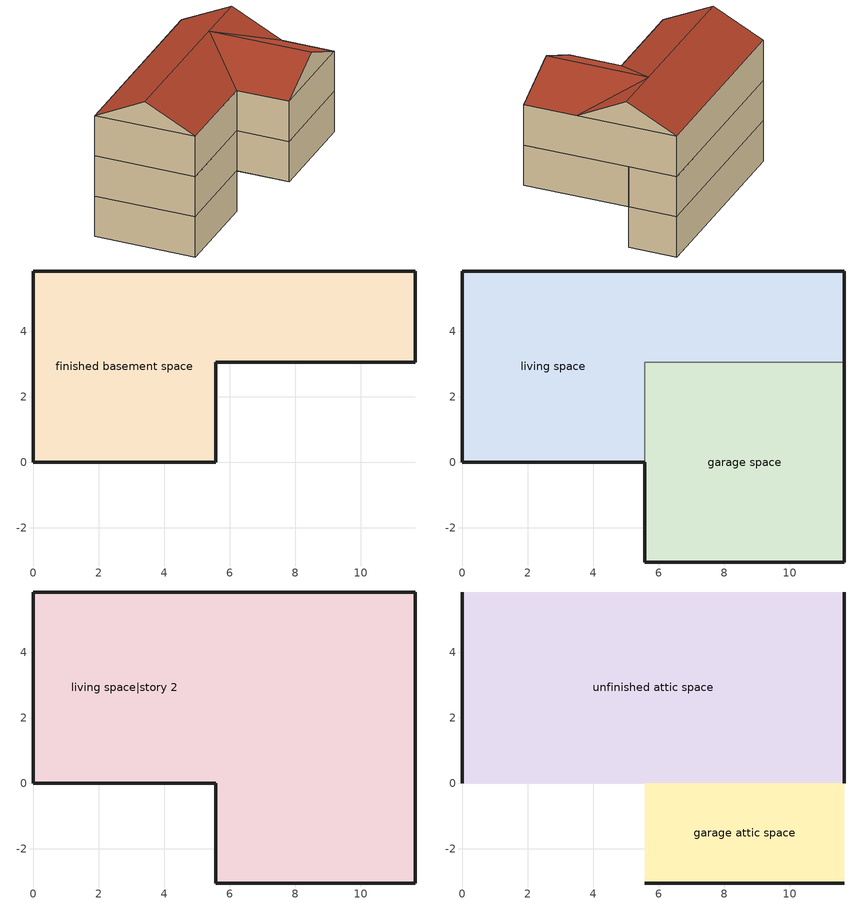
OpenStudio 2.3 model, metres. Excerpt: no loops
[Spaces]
finished basement space
 floor ground: 0,0 0,5.84 11.67,5.84 11.67,3.05 5.58,3.05 5.58,0 z-2.44
 wall ground: 0,5.84 0,0 5.58,0 5.58,3.05 11.67,3.05 11.67,5.84 0,5.84 z-2.44:0
garage space
 floor ground: 5.58,-3.05 5.58,3.05 11.67,3.05 11.67,-3.05 z0
 wall outside: 5.58,0 5.58,-3.05 11.67,-3.05 11.67,3.05 z0:2.44
 wall to living space: 11.67,3.05 5.58,3.05 5.58,0 z0:2.44
living space
 floor to finished basement space: 0,0 0,5.84 11.67,5.84 11.67,3.05 5.58,3.05 5.58,0 z0
 wall outside: 11.67,3.05 11.67,5.84 0,5.84 0,0 5.58,0 z0:2.44
living space|story 2
 floor to garage space: 11.67,3.05 11.67,-3.05 5.58,-3.05 5.58,0 5.58,3.05 z2.44
 floor to living space: 11.67,5.84 11.67,3.05 5.58,3.05 5.58,0 0,0 0,5.84 z2.44
 wall outside: 0,5.84 0,0 5.58,0 5.58,-3.05 11.67,-3.05 11.67,5.84 0,5.84 z2.44:4.88
unfinished attic space
 floor to living space|story 2: 11.67,5.84 11.67,0 0,0 0,5.84 z4.88
 wall outside: 0,2.92,6.34 0,5.84,4.88 0,0,4.88; 11.67,2.92,6.34 11.67,0,4.88 11.67,5.84,4.88
 roof outside: 0,2.92,6.34 11.67,2.92,6.34 11.67,5.84,4.88 0,5.84,4.88; 0,2.92,6.34 0,0,4.88 5.58,0,4.88 8.62,2.9,6.33 11.67,0,4.88 11.67,2.92,6.34
garage attic space
 floor to living space|story 2: 5.58,-3.05 5.58,0 11.67,0 11.67,-3.05 z4.88
 wall outside: 5.58,-3.05,4.88 11.67,-3.05,4.88 8.62,-3.05,6.33
 roof outside: 5.58,0,4.88 5.58,-3.05,4.88 8.62,-3.05,6.33 8.62,2.9,6.33; 11.67,0,4.88 8.62,2.9,6.33 8.62,-3.05,6.33 11.67,-3.05,4.88
[Schedule:Ruleset]
residential clothes dryer propane schedule: Default Day Schedule=Schedule Day 2
[Schedule:Day]
residential clothes washer schedule allday1; residential clothes washer schedule allday5; residential clothes washer schedule allday7; residential clothes washer schedule allday8; residential clothes washer schedule allday12; residential clothes washer schedule allday15; residential clothes washer schedule allday18; residential clothes washer schedule allday24; residential clothes washer schedule allday25; residential clothes washer schedule allday32; residential clothes washer schedule allday36; residential clothes washer schedule allday39; residential clothes washer schedule allday46; residential clothes washer schedule allday51; residential clothes washer schedule allday65; residential clothes washer schedule allday67; residential clothes washer schedule allday69; residential clothes washer schedule allday74; residential clothes washer schedule allday75; residential clothes washer schedule allday81; residential clothes washer schedule allday82; residential clothes washer schedule allday83; residential clothes washer schedule allday94; residential clothes washer schedule allday97; residential clothes washer schedule allday99; residential clothes washer schedule allday102; residential clothes washer schedule allday103; residential clothes washer schedule allday114; residential clothes washer schedule allday120; residential clothes washer schedule allday122; residential clothes washer schedule allday123; residential clothes washer schedule allday128; residential clothes washer schedule allday129; residential clothes washer schedule allday130; residential clothes washer schedule allday132; residential clothes washer schedule allday146; residential clothes washer schedule allday147; residential clothes washer schedule allday148; residential clothes washer schedule allday151; residential clothes washer schedule allday152; residential clothes washer schedule allday153; residential clothes washer schedule allday154; residential clothes washer schedule allday156; residential clothes washer schedule allday158; residential clothes washer schedule allday159; residential clothes washer schedule allday161; residential clothes washer schedule allday164; residential clothes washer schedule allday172; residential clothes washer schedule allday173; residential clothes washer schedule allday177; residential clothes washer schedule allday178; residential clothes washer schedule allday180; residential clothes washer schedule allday190; residential clothes washer schedule allday191; residential clothes washer schedule allday199; residential clothes washer schedule allday200; residential clothes washer schedule allday201; residential clothes washer schedule allday202; residential clothes washer schedule allday208; residential clothes washer schedule allday219; residential clothes washer schedule allday221; residential clothes washer schedule allday223; residential clothes washer schedule allday224; residential clothes washer schedule allday225; residential clothes washer schedule allday226; residential clothes washer schedule allday227; residential clothes washer schedule allday228; residential clothes washer schedule allday229; residential clothes washer schedule allday230; residential clothes washer schedule allday232; residential clothes washer schedule allday233; residential clothes washer schedule allday235; residential clothes washer schedule allday236; residential clothes washer schedule allday240; residential clothes washer schedule allday242; residential clothes washer schedule allday245; residential clothes washer schedule allday248; residential clothes washer schedule allday253; residential clothes washer schedule allday255; residential clothes washer schedule allday258; residential clothes washer schedule allday260; residential clothes washer schedule allday268; residential clothes washer schedule allday269; residential clothes washer schedule allday274; residential clothes washer schedule allday275; residential clothes washer schedule allday277; residential clothes washer schedule allday278; residential clothes washer schedule allday280; residential clothes washer schedule allday281; residential clothes washer schedule allday294; residential clothes washer schedule allday296; residential clothes washer schedule allday302; residential clothes washer schedule allday315; residential clothes washer schedule allday317; residential clothes washer schedule allday319; residential clothes washer schedule allday321; residential clothes washer schedule allday325; residential clothes washer schedule allday327; residential clothes washer schedule allday329; residential clothes washer schedule allday335; residential clothes washer schedule allday339; residential clothes washer schedule allday341; residential clothes washer schedule allday344; residential clothes washer schedule allday346; residential clothes washer schedule allday347; residential clothes washer schedule allday350; residential clothes washer schedule allday353; residential clothes washer schedule allday354; residential clothes washer schedule allday356; residential clothes washer schedule allday357; residential clothes washer schedule allday358; residential clothes washer schedule allday359; Schedule Day 2: 24, 0, 0
residential clothes washer schedule allday2: 18, 10, 0, 18, 20, 0.031799, 19, 30, 0, 19, 40, 0.0070352, 20, 40, 0, 20, 50, 0.0671759, 24, 0, 0
residential clothes washer schedule allday3: 6, 50, 0, 7, 0, 0.0342111, 8, 0, 0, 8, 10, 0.0394372, 8, 40, 0, 8, 50, 0.102332, 14, 20, 0, 14, 30, 0.0766232, 14, 40, 0.0559598, 21, 20, 0, 21, 30, 0.135919, 24, 0, 0
residential clothes washer schedule allday4: 7, 30, 0, 7, 40, 0.0832763, 8, 40, 0, 8, 50, 0.0274975, 9, 0, 0.0380905, 19, 10, 0, 19, 20, 0.0472161, 20, 20, 0, 20, 30, 0.111156, 20, 40, 0.0339296, 24, 0, 0
residential clothes washer schedule allday6: 8, 10, 0, 8, 20, 0.0225729, 9, 30, 0, 9, 40, 0.0542714, 24, 0, 0
residential clothes washer schedule allday9: 10, 10, 0, 10, 20, 0.0726432, 11, 20, 0, 11, 30, 0.0728643, 12, 40, 0, 12, 50, 0.0550955, 13, 50, 0, 14, 0, 0.0319196, 24, 0, 0
residential clothes washer schedule allday10: 16, 0, 0, 16, 10, 0.0672562, 22, 10, 0, 22, 20, 0.0223317, 23, 20, 0, 23, 30, 0.0201206, 24, 0, 0
residential clothes washer schedule allday11: 21, 40, 0, 21, 50, 0.093206, 24, 0, 0
residential clothes washer schedule allday13: 5, 10, 0, 5, 20, 0.084804, 5, 30, 0.0030352, 17, 30, 0, 17, 40, 0.127879, 24, 0, 0
residential clothes washer schedule allday14: 4, 30, 0, 4, 40, 0.0394372, 7, 10, 0, 7, 20, 0.0632362, 7, 30, 0.0247236, 8, 20, 0, 8, 30, 0.0079799, 8, 40, 0.0313367, 24, 0, 0
residential clothes washer schedule allday16: 11, 20, 0, 11, 30, 0.0198995, 12, 30, 0, 12, 40, 0.0480603, 13, 50, 0, 14, 0, 0.061387, 15, 0, 0, 15, 10, 0.0524422, 16, 50, 0, 17, 0, 0.0118191, 17, 10, 0.0787739, 24, 0, 0
residential clothes washer schedule allday17: 14, 50, 0, 15, 0, 0.0511156, 24, 0, 0
residential clothes washer schedule allday19: 9, 40, 0, 9, 50, 0.0784523, 24, 0, 0
residential clothes washer schedule allday20: 7, 10, 0, 7, 20, 0.0689246, 7, 30, 0.115015, 8, 30, 0, 8, 40, 0.167478, 8, 50, 0.0257487, 9, 40, 0, 9, 50, 0.0336683, 10, 0, 0.0738493, 24, 0, 0
residential clothes washer schedule allday21: 8, 20, 0, 8, 30, 0.0211457, 24, 0, 0
residential clothes washer schedule allday22: 13, 10, 0, 13, 20, 0.0225528, 24, 0, 0
residential clothes washer schedule allday23: 14, 30, 0, 14, 50, 0.0443819, 24, 0, 0
residential clothes washer schedule allday26: 15, 10, 0, 15, 20, 0.0662312, 24, 0, 0
residential clothes washer schedule allday27: 23, 50, 0, 24, 0, 0.0068141
residential clothes washer schedule allday28: 1, 10, 0, 1, 20, 0.0237387, 16, 50, 0, 17, 0, 0.0059698, 24, 0, 0
residential clothes washer schedule allday29: 7, 0, 0, 7, 10, 0.0462915, 8, 10, 0, 8, 20, 0.0045628, 15, 40, 0, 15, 50, 0.190633, 16, 50, 0, 17, 0, 0.0126231, 17, 10, 0.0207035, 24, 0, 0
residential clothes washer schedule allday30: 10, 30, 0, 10, 40, 0.0360603, 11, 40, 0, 11, 50, 0.0504523, 24, 0, 0
residential clothes washer schedule allday31: 1, 40, 0, 1, 50, 0.0455879, 2, 50, 0, 3, 0, 0.0038794, 7, 30, 0, 7, 40, 0.0438995, 16, 0, 0, 16, 10, 0.101146, 17, 20, 0, 17, 30, 0.0229146, 24, 0, 0
residential clothes washer schedule allday33: 14, 10, 0, 14, 20, 0.061407, 14, 30, 0.0826131, 20, 0, 0, 20, 10, 0.0688442, 24, 0, 0
residential clothes washer schedule allday34: 8, 50, 0, 9, 0, 0.0830955, 9, 10, 0.0619698, 10, 0, 0, 10, 10, 0.0107739, 10, 20, 0.0166834, 24, 0, 0
residential clothes washer schedule allday35: 8, 0, 0, 8, 10, 0.0723819, 15, 50, 0, 16, 0, 0.0249045, 16, 10, 0.0366432, 16, 20, 0.0483819, 17, 0, 0, 17, 10, 0.0076382, 17, 20, 0.036201, 17, 30, 0.0722211, 17, 40, 0, 17, 50, 0.0382111, 18, 50, 0, 19, 0, 0.0204623, 20, 10, 0, 20, 20, 0.0081005, 24, 0, 0
residential clothes washer schedule allday37: 22, 10, 0, 22, 20, 0.0933066, 24, 0, 0
residential clothes washer schedule allday38: 8, 10, 0, 8, 20, 0.0567839, 9, 30, 0, 9, 40, 0.0306131, 24, 0, 0
residential clothes washer schedule allday40: 18, 20, 0, 18, 30, 0.0036784, 24, 0, 0
residential clothes washer schedule allday41: 4, 20, 0, 4, 30, 0.0760402, 5, 30, 0, 5, 40, 0.12193, 5, 50, 0.0634171, 6, 50, 0, 7, 0, 0.064784, 9, 0, 0, 9, 10, 0.003598, 10, 10, 0, 10, 20, 0.051196, 24, 0, 0
residential clothes washer schedule allday42: 16, 20, 0, 16, 30, 0.0742513, 24, 0, 0
residential clothes washer schedule allday43: 14, 40, 0, 14, 50, 0.0605427, 24, 0, 0
residential clothes washer schedule allday44: 16, 40, 0, 16, 50, 0.0366432, 24, 0, 0
residential clothes washer schedule allday45: 5, 10, 0, 5, 20, 0.0237789, 12, 30, 0, 12, 40, 0.0173266, 13, 40, 0, 13, 50, 0.0494874, 15, 0, 0, 15, 10, 0.0198593, 24, 0, 0
residential clothes washer schedule allday47: 8, 50, 0, 9, 0, 0.0148744, 9, 10, 0.0226532, 9, 50, 0, 10, 0, 0.0125226, 17, 20, 0, 17, 30, 0.0624925, 24, 0, 0
residential clothes washer schedule allday48: 14, 40, 0, 14, 50, 0.0192764, 24, 0, 0
residential clothes washer schedule allday49: 9, 0, 0, 9, 10, 0.0246432, 24, 0, 0
residential clothes washer schedule allday50: 9, 10, 0, 9, 20, 0.0305528, 9, 30, 0.0052261, 9, 40, 0.0958593, 9, 50, 0.090211, 10, 20, 0, 10, 30, 0.029005, 10, 40, 0, 10, 50, 0.0960201, 11, 0, 0.0960804, 11, 50, 0, 12, 0, 0.0794573, 12, 10, 0.122653, 12, 20, 0.0392764, 13, 0, 0, 13, 10, 0.0467538, 13, 20, 0.182452, 13, 30, 0.0711759, 24, 0, 0
residential clothes washer schedule allday52: 9, 0, 0, 9, 10, 0.036804, 10, 20, 0, 10, 30, 0.0687437, 24, 0, 0
residential clothes washer schedule allday53: 18, 40, 0, 18, 50, 0.0915778, 19, 0, 0.0573668, 19, 10, 0.0295477, 24, 0, 0
residential clothes washer schedule allday54: 10, 0, 0, 10, 10, 0.0466131, 24, 0, 0
residential clothes washer schedule allday55: 6, 30, 0, 6, 40, 0.0574472, 24, 0, 0
residential clothes washer schedule allday56: 7, 0, 0, 7, 10, 0.102714, 8, 10, 0, 8, 20, 0.0860302, 8, 30, 0.0453066, 18, 0, 0, 18, 10, 0.0468945, 18, 20, 0.102995, 18, 30, 0.0659297, 18, 40, 0.0184925, 24, 0, 0
residential clothes washer schedule allday57: 12, 0, 0, 12, 10, 0.0929046, 12, 20, 0.0606432, 13, 20, 0, 13, 30, 0.0469347, 24, 0, 0
residential clothes washer schedule allday58: 9, 50, 0, 10, 0, 0.0063719, 14, 40, 0, 14, 50, 0.0476985, 24, 0, 0
residential clothes washer schedule allday59: 11, 10, 0, 11, 20, 0.0367236, 20, 0, 0, 20, 10, 0.0191156, 24, 0, 0
residential clothes washer schedule allday60: 11, 50, 0, 12, 0, 0.0276583, 12, 10, 0, 12, 20, 0.0887839, 12, 30, 0.0136281, 24, 0, 0
residential clothes washer schedule allday61: 23, 10, 0, 23, 20, 0.0391759, 23, 30, 0.0923618, 23, 40, 0.034995, 24, 0, 0
residential clothes washer schedule allday62: 21, 10, 0, 21, 20, 0.0715578, 24, 0, 0
residential clothes washer schedule allday63: 4, 30, 0, 4, 40, 0.0450854, 24, 0, 0
residential clothes washer schedule allday64: 14, 50, 0, 15, 0, 0.0209246, 24, 0, 0
residential clothes washer schedule allday66: 11, 30, 0, 11, 40, 0.0732261, 12, 40, 0, 12, 50, 0.0321809, 24, 0, 0
residential clothes washer schedule allday68: 5, 20, 0, 5, 30, 0.0379095, 24, 0, 0
residential clothes washer schedule allday70: 22, 40, 0, 22, 50, 0.0082814, 24, 0, 0
residential clothes washer schedule allday71: 10, 50, 0, 11, 0, 0.0383317, 11, 10, 0.0157588, 11, 20, 0.0537286, 12, 10, 0, 12, 20, 0.100281, 12, 30, 0.130332, 12, 40, 0.0803216, 23, 20, 0, 23, 30, 0.0194975, 24, 0, 0
residential clothes washer schedule allday72: 8, 50, 0, 9, 0, 0.0542312, 24, 0, 0
residential clothes washer schedule allday73: 10, 30, 0, 10, 40, 0.0316784, 16, 50, 0, 17, 0, 0.0476181, 17, 10, 0.0426935, 17, 20, 0.0267538, 24, 0, 0
residential clothes washer schedule allday76: 12, 0, 0, 12, 10, 0.0488844, 12, 20, 0.0261307, 24, 0, 0
residential clothes washer schedule allday77: 7, 50, 0, 8, 0, 0.0046633, 24, 0, 0
residential clothes washer schedule allday78: 15, 30, 0, 15, 40, 0.0523015, 24, 0, 0
residential clothes washer schedule allday79: 13, 10, 0, 13, 20, 0.013809, 24, 0, 0
residential clothes washer schedule allday80: 8, 30, 0, 8, 40, 0.0893668, 8, 50, 0.0126834, 24, 0, 0
residential clothes washer schedule allday84: 6, 20, 0, 6, 30, 0.022593, 11, 40, 0, 11, 50, 0.0276985, 12, 0, 0.0951155, 12, 10, 0.152261, 23, 10, 0, 23, 20, 0.0346734, 24, 0, 0
residential clothes washer schedule allday85: 0, 20, 0, 0, 30, 0.0518794, 8, 40, 0, 8, 50, 0.0173467, 10, 0, 0, 10, 10, 0.0708342, 11, 10, 0, 11, 20, 0.0650854, 22, 10, 0, 22, 20, 0.0054673, 24, 0, 0
residential clothes washer schedule allday86: 10, 20, 0, 10, 30, 0.0087236, 24, 0, 0
residential clothes washer schedule allday87: 11, 30, 0, 11, 40, 0.0332462, 24, 0, 0
residential clothes washer schedule allday88: 11, 10, 0, 11, 20, 0.0535678, 14, 50, 0, 15, 0, 0.0367437, 24, 0, 0
residential clothes washer schedule allday89: 8, 10, 0, 8, 20, 0.0638392, 24, 0, 0
residential clothes washer schedule allday90: 13, 50, 0, 14, 0, 0.0561005, 15, 0, 0, 15, 10, 0.084382, 16, 10, 0, 16, 20, 0.0548744, 17, 30, 0, 17, 40, 0.0565226, 21, 20, 0, 21, 30, 0.0590754, 21, 40, 0.0072563, 24, 0, 0
residential clothes washer schedule allday91: 0, 20, 0, 0, 30, 0.0367638, 13, 50, 0, 14, 0, 0.002593, 14, 10, 0.0637588, 16, 50, 0, 17, 0, 0.0100704, 17, 10, 0.0316784, 18, 0, 0, 18, 10, 0.0058492, 18, 20, 0.010995, 24, 0, 0
residential clothes washer schedule allday92: 10, 0, 0, 10, 10, 0.0353166, 24, 0, 0
residential clothes washer schedule allday93: 0, 10, 0.0863518, 1, 20, 0, 1, 30, 0.0437387, 24, 0, 0
residential clothes washer schedule allday95: 23, 10, 0, 23, 20, 0.0273568, 24, 0, 0
residential clothes washer schedule allday96: 0, 30, 0, 0, 40, 0.12808, 1, 40, 0, 1, 50, 0.0366432, 16, 40, 0, 16, 50, 0.0548945, 18, 0, 0, 18, 10, 0.0959799, 19, 10, 0, 19, 20, 0.0630553, 20, 30, 0, 20, 40, 0.0448643, 24, 0, 0
residential clothes washer schedule allday98: 7, 50, 0, 8, 0, 0.0026332, 9, 0, 0, 9, 10, 0.0204623, 11, 0, 0, 11, 10, 0.0324422, 12, 10, 0, 12, 20, 0.0159397, 12, 30, 0.0527638, 24, 0, 0
residential clothes washer schedule allday100: 19, 40, 0, 19, 50, 0.0720402, 24, 0, 0
residential clothes washer schedule allday101: 20, 30, 0, 20, 40, 0.0115176, 21, 50, 0, 22, 0, 0.0829748, 24, 0, 0
residential clothes washer schedule allday104: 9, 30, 0, 9, 40, 0.0162814, 21, 10, 0, 21, 20, 0.0527839, 24, 0, 0
residential clothes washer schedule allday105: 7, 0, 0, 7, 10, 0.0396382, 14, 0, 0, 14, 10, 0.142834, 24, 0, 0
residential clothes washer schedule allday106: 2, 20, 0, 2, 30, 0.0064322, 3, 40, 0, 3, 50, 0.118794, 21, 10, 0, 21, 20, 0.0285427, 24, 0, 0
residential clothes washer schedule allday107: 6, 30, 0, 6, 40, 0.0750553, 6, 50, 0.0340101, 7, 40, 0, 7, 50, 0.0912764, 8, 0, 0.0458693, 9, 10, 0, 9, 20, 0.0448844, 24, 0, 0
residential clothes washer schedule allday108: 15, 0, 0, 15, 10, 0.13206, 15, 20, 0.0239196, 24, 0, 0
residential clothes washer schedule allday109: 21, 10, 0, 21, 20, 0.0984322, 24, 0, 0
residential clothes washer schedule allday110: 7, 10, 0, 7, 20, 0.062191, 12, 30, 0, 12, 40, 0.082211, 24, 0, 0
residential clothes washer schedule allday111: 17, 50, 0, 18, 0, 0.0679396, 19, 10, 0, 19, 20, 0.0660101, 24, 0, 0
residential clothes washer schedule allday112: 16, 50, 0, 17, 0, 0.0553769, 24, 0, 0
residential clothes washer schedule allday113: 20, 30, 0, 20, 40, 0.099618, 20, 50, 0.049809, 24, 0, 0
residential clothes washer schedule allday115: 17, 30, 0, 17, 40, 0.0957186, 24, 0, 0
residential clothes washer schedule allday116: 22, 30, 0, 22, 40, 0.0391357, 22, 50, 0.0402613, 24, 0, 0
residential clothes washer schedule allday117: 14, 20, 0, 14, 30, 0.0763216, 24, 0, 0
residential clothes washer schedule allday118: 11, 40, 0, 11, 50, 0.0586935, 12, 50, 0, 13, 0, 0.0628342, 14, 10, 0, 14, 20, 0.0078593, 15, 20, 0, 15, 30, 0.0666734, 24, 0, 0
residential clothes washer schedule allday119: 11, 20, 0, 11, 30, 0.0059899, 24, 0, 0
residential clothes washer schedule allday121: 16, 0, 0, 16, 10, 0.0319196, 24, 0, 0
residential clothes washer schedule allday124: 7, 0, 0, 7, 10, 0.0363819, 10, 0, 0, 10, 10, 0.0723819, 11, 20, 0, 11, 30, 0.0663316, 24, 0, 0
residential clothes washer schedule allday125: 8, 30, 0, 8, 40, 0.0599598, 9, 10, 0, 9, 20, 0.0241206, 9, 30, 0, 9, 40, 0.0667136, 24, 0, 0
residential clothes washer schedule allday126: 9, 0, 0, 9, 10, 0.0270352, 10, 10, 0, 10, 20, 0.0019899, 24, 0, 0
residential clothes washer schedule allday127: 8, 0, 0, 8, 10, 0.0422513, 8, 20, 0.139377, 15, 40, 0, 15, 50, 0.0351558, 24, 0, 0
residential clothes washer schedule allday131: 5, 0, 0, 5, 10, 0.0062714, 5, 20, 0.086794, 5, 30, 0.0340302, 10, 0, 0, 10, 10, 0.0069146, 10, 20, 0.109427, 19, 0, 0, 19, 10, 0.0524824, 20, 10, 0, 20, 20, 0.0193769, 21, 30, 0, 21, 40, 0.0743518, 24, 0, 0
residential clothes washer schedule allday133: 12, 10, 0, 12, 20, 0.0228141, 13, 30, 0, 13, 40, 0.0017487, 24, 0, 0
residential clothes washer schedule allday134: 14, 30, 0, 14, 40, 0.0627739, 20, 40, 0, 20, 50, 0.0190352, 21, 50, 0, 22, 0, 0.0235176, 24, 0, 0
residential clothes washer schedule allday135: 10, 50, 0, 11, 0, 0.0197387, 21, 30, 0, 21, 40, 0.018392, 22, 40, 0, 22, 50, 0.0065729, 24, 0, 0
residential clothes washer schedule allday136: 15, 0, 0, 15, 10, 0.0587738, 24, 0, 0
residential clothes washer schedule allday137: 15, 0, 0, 15, 10, 0.0199397, 18, 20, 0, 18, 30, 0.0748543, 19, 40, 0, 19, 50, 0.0179899, 20, 50, 0, 21, 0, 0.0376683, 22, 10, 0, 22, 20, 0.0419899, 24, 0, 0
residential clothes washer schedule allday138: 10, 30, 0, 10, 40, 0.0572864, 11, 40, 0, 11, 50, 0.0639397, 19, 0, 0, 19, 10, 0.0468341, 24, 0, 0
residential clothes washer schedule allday139: 12, 40, 0, 12, 50, 0.0373266, 24, 0, 0
residential clothes washer schedule allday140: 8, 40, 0, 8, 50, 0.0219899, 18, 0, 0, 18, 10, 0.0490452, 24, 0, 0
residential clothes washer schedule allday141: 9, 40, 0, 9, 50, 0.0456683, 24, 0, 0
residential clothes washer schedule allday142: 9, 50, 0, 10, 0, 0.0269347, 11, 10, 0, 11, 20, 0.0487638, 24, 0, 0
residential clothes washer schedule allday143: 4, 0, 0, 4, 10, 0.0571256, 7, 10, 0, 7, 20, 0.0658894, 8, 20, 0, 8, 30, 0.0261709, 9, 40, 0, 9, 50, 0.0515578, 16, 50, 0, 17, 0, 0.0139497, 24, 0, 0
residential clothes washer schedule allday144: 8, 50, 0, 9, 0, 0.0179095, 24, 0, 0
residential clothes washer schedule allday145: 8, 20, 0, 8, 30, 0.0085628, 24, 0, 0
residential clothes washer schedule allday149: 12, 20, 0, 12, 30, 0.0107739, 24, 0, 0
residential clothes washer schedule allday150: 7, 0, 0, 7, 10, 0.046191, 7, 20, 0.0645226, 11, 0, 0, 11, 10, 0.0014271, 12, 0, 0, 12, 10, 0.0816281, 13, 10, 0, 13, 20, 0.099397, 18, 0, 0, 18, 10, 0.0846633, 24, 0, 0
residential clothes washer schedule allday155: 8, 20, 0, 8, 30, 0.0439397, 8, 40, 0, 8, 50, 0.0535879, 9, 30, 0, 9, 40, 0.0234774, 9, 50, 0, 10, 0, 0.0229146, 10, 10, 0.0169045, 11, 10, 0, 11, 20, 0.0510955, 14, 0, 0, 14, 10, 0.0207437, 15, 10, 0, 15, 20, 0.0451256, 20, 10, 0, 20, 20, 0.0319598, 24, 0, 0
residential clothes washer schedule allday157: 14, 20, 0, 14, 30, 0.047196, 24, 0, 0
residential clothes washer schedule allday160: 5, 40, 0, 5, 50, 0.061005, 10, 40, 0, 10, 50, 0.0952563, 24, 0, 0
residential clothes washer schedule allday162: 7, 30, 0, 7, 40, 0.0032161, 9, 20, 0, 9, 30, 0.0628744, 13, 20, 0, 13, 30, 0.0486633, 20, 30, 0, 20, 40, 0.0545528, 21, 40, 0, 21, 50, 0.035598, 24, 0, 0
residential clothes washer schedule allday163: 19, 20, 0, 19, 30, 0.008402, 24, 0, 0
residential clothes washer schedule allday165: 23, 10, 0, 23, 20, 0.0572864, 24, 0, 0
residential clothes washer schedule allday166: 0, 20, 0, 0, 30, 0.0026131, 13, 0, 0, 13, 10, 0.0678794, 20, 0, 0, 20, 10, 0.0333467, 24, 0, 0
residential clothes washer schedule allday167: 0, 20, 0, 0, 30, 0.077809, 1, 30, 0, 1, 40, 0.0247437, 11, 20, 0, 11, 30, 0.0575678, 24, 0, 0
residential clothes washer schedule allday168: 12, 30, 0, 12, 40, 0.0367035, 12, 50, 0, 13, 0, 0.0683618, 24, 0, 0
residential clothes washer schedule allday169: 8, 10, 0, 8, 30, 0.0379296, 8, 40, 0, 8, 50, 0.0059095, 9, 30, 0, 9, 40, 0.0149146, 24, 0, 0
residential clothes washer schedule allday170: 13, 10, 0, 13, 20, 0.0078794, 14, 30, 0, 14, 40, 0.0168241, 24, 0, 0
residential clothes washer schedule allday171: 16, 40, 0, 16, 50, 0.0538894, 17, 40, 0, 17, 50, 0.0031759, 19, 0, 0, 19, 10, 0.0078593, 24, 0, 0
residential clothes washer schedule allday174: 15, 40, 0, 15, 50, 0.0369447, 24, 0, 0
residential clothes washer schedule allday175: 7, 20, 0, 7, 30, 0.0163015, 8, 0, 0, 8, 10, 0.0666131, 9, 10, 0, 9, 20, 0.0229548, 9, 30, 0.056804, 24, 0, 0
residential clothes washer schedule allday176: 11, 0, 0, 11, 10, 0.0110352, 21, 50, 0, 22, 0, 0.0402814, 24, 0, 0
residential clothes washer schedule allday179: 10, 10, 0, 10, 20, 0.0714774, 10, 30, 0.0606432, 10, 40, 0.0865929, 11, 30, 0, 11, 40, 0.0620503, 11, 50, 0.103879, 12, 0, 0.0136683, 12, 40, 0, 12, 50, 0.0197387, 13, 0, 0.054191, 13, 10, 0.206975, 13, 20, 0.0215879, 24, 0, 0
residential clothes washer schedule allday181: 11, 30, 0, 11, 40, 0.0051658, 12, 50, 0, 13, 0, 0.0673366, 24, 0, 0
residential clothes washer schedule allday182: 10, 10, 0, 10, 20, 0.0625528, 24, 0, 0
residential clothes washer schedule allday183: 14, 0, 0, 14, 10, 0.0912161, 24, 0, 0
residential clothes washer schedule allday184: 12, 10, 0, 12, 20, 0.0174673, 24, 0, 0
residential clothes washer schedule allday185: 20, 50, 0, 21, 0, 0.060804, 22, 10, 0, 22, 20, 0.0391156, 24, 0, 0
residential clothes washer schedule allday186: 8, 50, 0, 9, 0, 0.0691658, 9, 10, 0, 9, 20, 0.015397, 10, 20, 0, 10, 30, 0.0028141, 11, 40, 0, 11, 50, 0.0350754, 24, 0, 0
residential clothes washer schedule allday187: 7, 20, 0, 7, 30, 0.0927036, 19, 30, 0, 19, 40, 0.0757588, 19, 50, 0.194251, 20, 0, 0.046191, 20, 40, 0, 20, 50, 0.0367437, 21, 0, 0.108161, 21, 10, 0.0651457, 21, 30, 0, 21, 40, 0.010392, 23, 50, 0, 24, 0, 0.0433568
residential clothes washer schedule allday188: 1, 10, 0, 1, 20, 0.0023317, 1, 30, 0, 1, 40, 0.0691056, 1, 50, 0.0070754, 2, 20, 0, 2, 30, 0.0666131, 3, 40, 0, 3, 50, 0.0710754, 15, 20, 0, 15, 30, 0.0820301, 16, 30, 0, 16, 40, 0.0630955, 16, 50, 0.078191, 19, 30, 0, 19, 40, 0.0049849, 24, 0, 0
residential clothes washer schedule allday189: 14, 0, 0, 14, 10, 0.044804, 15, 10, 0, 15, 20, 0.0147337, 24, 0, 0
residential clothes washer schedule allday192: 10, 20, 0, 10, 30, 0.0190754, 10, 40, 0.0133869, 15, 20, 0, 15, 30, 0.0287839, 20, 0, 0, 20, 10, 0.036201, 24, 0, 0
residential clothes washer schedule allday193: 9, 30, 0, 9, 40, 0.0594974, 24, 0, 0
residential clothes washer schedule allday194: 14, 50, 0, 15, 0, 0.0810452, 24, 0, 0
residential clothes washer schedule allday195: 8, 20, 0, 8, 30, 0.0430553, 9, 40, 0, 9, 50, 0.0465126, 10, 50, 0, 11, 0, 0.0163216, 12, 10, 0, 12, 20, 0.0337286, 24, 0, 0
residential clothes washer schedule allday196: 10, 0, 0, 10, 10, 0.0386533, 10, 20, 0.0730854, 24, 0, 0
residential clothes washer schedule allday197: 10, 0, 0, 10, 10, 0.0667136, 24, 0, 0
residential clothes washer schedule allday198: 18, 10, 0, 18, 20, 0.0045226, 18, 30, 0.0340503, 24, 0, 0
residential clothes washer schedule allday203: 14, 50, 0, 15, 0, 0.0642814, 21, 30, 0, 21, 40, 0.0320603, 24, 0, 0
residential clothes washer schedule allday204: 14, 50, 0, 15, 0, 0.0047035, 15, 50, 0, 16, 0, 0.0191558, 16, 10, 0.0964623, 17, 0, 0, 17, 10, 0.019799, 24, 0, 0
residential clothes washer schedule allday205: 6, 50, 0, 7, 0, 0.0343317, 24, 0, 0
residential clothes washer schedule allday206: 17, 50, 0, 18, 0, 0.0173065, 19, 0, 0, 19, 10, 0.0203015, 20, 20, 0, 20, 30, 0.0829748, 21, 30, 0, 21, 40, 0.0514774, 24, 0, 0
residential clothes washer schedule allday207: 6, 10, 0, 6, 20, 0.0169045, 24, 0, 0
residential clothes washer schedule allday209: 18, 20, 0, 18, 30, 0.0205829, 19, 30, 0, 19, 40, 0.0184121, 20, 50, 0, 21, 0, 0.0242613, 24, 0, 0
residential clothes washer schedule allday210: 10, 30, 0, 10, 40, 0.0532663, 13, 30, 0, 13, 40, 0.032, 16, 0, 0, 16, 10, 0.0669548, 24, 0, 0
residential clothes washer schedule allday211: 12, 20, 0, 12, 30, 0.0062714, 24, 0, 0
residential clothes washer schedule allday212: 13, 40, 0, 13, 50, 0.0260503, 15, 0, 0, 15, 10, 0.0282412, 24, 0, 0
residential clothes washer schedule allday213: 0, 50, 0, 1, 0, 0.0741508, 10, 0, 0, 10, 10, 0.0504724, 10, 20, 0.116502, 24, 0, 0
residential clothes washer schedule allday214: 8, 40, 0, 8, 50, 0.0076583, 9, 0, 0.055397, 11, 30, 0, 11, 40, 0.0435578, 24, 0, 0
residential clothes washer schedule allday215: 1, 50, 0, 2, 0, 0.0749547, 2, 10, 0.0887236, 2, 20, 0.0316985, 3, 0, 0, 3, 10, 0.0028342, 3, 20, 0.0966834, 3, 30, 0.128985, 24, 0, 0
residential clothes washer schedule allday216: 8, 0, 0, 8, 10, 0.0487236, 9, 10, 0, 9, 20, 0.0271558, 16, 30, 0, 16, 40, 0.0664322, 24, 0, 0
residential clothes washer schedule allday217: 11, 10, 0, 11, 20, 0.0413065, 24, 0, 0
residential clothes washer schedule allday218: 13, 50, 0, 14, 0, 0.0427739, 24, 0, 0
residential clothes washer schedule allday220: 16, 0, 0, 16, 10, 0.0036985, 24, 0, 0
residential clothes washer schedule allday222: 11, 40, 0, 11, 50, 0.0677386, 24, 0, 0
residential clothes washer schedule allday231: 8, 10, 0, 8, 20, 0.088804, 8, 30, 0.0481004, 8, 40, 0.0405226, 10, 10, 0, 10, 20, 0.0674171, 21, 30, 0, 21, 40, 0.0527638, 22, 50, 0, 23, 0, 0.0341709, 24, 0, 0
residential clothes washer schedule allday234: 18, 30, 0, 18, 50, 0.0523618, 24, 0, 0
residential clothes washer schedule allday237: 13, 30, 0, 13, 40, 0.013809, 24, 0, 0
residential clothes washer schedule allday238: 9, 30, 0, 9, 40, 0.0355779, 24, 0, 0
residential clothes washer schedule allday239: 7, 20, 0, 7, 30, 0.109286, 7, 40, 0.168141, 20, 50, 0, 21, 0, 0.0569849, 24, 0, 0
residential clothes washer schedule allday241: 12, 20, 0, 12, 30, 0.0328241, 18, 50, 0, 19, 0, 0.0180905, 20, 0, 0, 20, 20, 0.0386131, 24, 0, 0
residential clothes washer schedule allday243: 16, 50, 0, 17, 0, 0.0452261, 17, 10, 0.0091658, 24, 0, 0
residential clothes washer schedule allday244: 12, 30, 0, 12, 40, 0.0402412, 21, 30, 0, 21, 40, 0.0300704, 24, 0, 0
residential clothes washer schedule allday246: 11, 0, 0, 11, 10, 0.0322613, 24, 0, 0
residential clothes washer schedule allday247: 10, 20, 0, 10, 30, 0.120784, 11, 30, 0, 11, 40, 0.039598, 11, 50, 0.0190553, 24, 0, 0
residential clothes washer schedule allday249: 9, 40, 0, 9, 50, 0.061005, 10, 50, 0, 11, 0, 0.0069749, 15, 0, 0, 15, 10, 0.0312362, 17, 30, 0, 17, 40, 0.0679397, 18, 40, 0, 18, 50, 0.0986532, 23, 0, 0, 23, 10, 0.0476583, 24, 0, 0
residential clothes washer schedule allday250: 9, 30, 0, 9, 40, 0.036, 9, 50, 0.0189548, 10, 50, 0, 11, 0, 0.0501105, 15, 30, 0, 15, 40, 0.0367036, 15, 50, 0, 16, 0, 0.0068543, 17, 10, 0, 17, 20, 0.0481206, 18, 20, 0, 18, 30, 0.0254673, 24, 0, 0
residential clothes washer schedule allday251: 23, 40, 0, 23, 50, 0.0270955, 24, 0, 0
residential clothes washer schedule allday252: 15, 20, 0, 15, 30, 0.0465126, 24, 0, 0
residential clothes washer schedule allday254: 10, 20, 0, 10, 30, 0.0199397, 24, 0, 0
residential clothes washer schedule allday256: 7, 30, 0, 7, 40, 0.026392, 8, 40, 0, 8, 50, 0.050191, 11, 40, 0, 11, 50, 0.0707337, 12, 0, 0.048804, 24, 0, 0
residential clothes washer schedule allday257: 22, 30, 0, 22, 40, 0.0515578, 23, 50, 0, 24, 0, 0.0385126
residential clothes washer schedule allday259: 23, 30, 0, 23, 40, 0.10997, 23, 50, 0.0353166, 24, 0, 0
residential clothes washer schedule allday261: 10, 0, 0, 10, 10, 0.0156181, 18, 10, 0, 18, 20, 0.0630754, 24, 0, 0
residential clothes washer schedule allday262: 17, 20, 0, 17, 30, 0.0546131, 24, 0, 0
residential clothes washer schedule allday263: 8, 40, 0, 8, 50, 0.0311156, 24, 0, 0
residential clothes washer schedule allday264: 9, 50, 0, 10, 0, 0.0055075, 24, 0, 0
residential clothes washer schedule allday265: 11, 40, 0, 11, 50, 0.0386331, 12, 0, 0.0859498, 24, 0, 0
residential clothes washer schedule allday266: 7, 10, 0, 7, 20, 0.0450252, 7, 30, 0, 7, 40, 0.0252261, 13, 20, 0, 13, 30, 0.0685226, 14, 40, 0, 14, 50, 0.0387739, 15, 50, 0, 16, 0, 0.0324221, 17, 0, 0, 17, 10, 0.0456281, 24, 0, 0
residential clothes washer schedule allday267: 9, 40, 0, 9, 50, 0.0239397, 15, 10, 0, 15, 20, 0.0106131, 24, 0, 0
residential clothes washer schedule allday270: 12, 10, 0, 12, 20, 0.0809648, 13, 20, 0, 13, 30, 0.0456884, 14, 10, 0, 14, 30, 0.0419296, 21, 40, 0, 21, 50, 0.0855678, 24, 0, 0
residential clothes washer schedule allday271: 14, 50, 0, 15, 0, 0.0339698, 24, 0, 0
residential clothes washer schedule allday272: 11, 30, 0, 11, 40, 0.0444422, 17, 0, 0, 17, 10, 0.0173668, 18, 10, 0, 18, 20, 0.0296884, 19, 20, 0, 19, 30, 0.0775477, 19, 40, 0.0710954, 19, 50, 0.106754, 24, 0, 0
residential clothes washer schedule allday273: 10, 10, 0, 10, 20, 0.0428342, 24, 0, 0
residential clothes washer schedule allday276: 11, 20, 0, 11, 30, 0.0062714, 12, 30, 0, 12, 40, 0.047397, 20, 30, 0, 20, 50, 0.0700704, 21, 40, 0, 21, 50, 0.0465528, 22, 0, 0.0451658, 23, 0, 0, 23, 10, 0.0389749, 24, 0, 0
residential clothes washer schedule allday279: 14, 10, 0, 14, 20, 0.0384724, 24, 0, 0
residential clothes washer schedule allday282: 23, 30, 0, 23, 40, 0.0660905, 24, 0, 0
residential clothes washer schedule allday283: 0, 50, 0, 1, 0, 0.0749547, 2, 0, 0, 2, 10, 0.0432965, 24, 0, 0
residential clothes washer schedule allday284: 9, 20, 0, 9, 30, 0.0112161, 9, 40, 0.0815678, 10, 30, 0, 10, 40, 0.0257889, 10, 50, 0, 11, 0, 0.0200402, 12, 50, 0, 13, 0, 0.0314372, 13, 10, 0.0584924, 21, 0, 0, 21, 10, 0.0354372, 21, 20, 0.0761809, 22, 10, 0, 22, 20, 0.0169849, 22, 30, 0.0495277, 22, 40, 0.0259296, 24, 0, 0
residential clothes washer schedule allday285: 10, 50, 0, 11, 0, 0.0064523, 18, 20, 0, 18, 30, 0.0122613, 18, 50, 0, 19, 0, 0.0431156, 24, 0, 0
residential clothes washer schedule allday286: 12, 20, 0, 12, 30, 0.0464724, 15, 30, 0, 15, 40, 0.0267136, 16, 50, 0, 17, 0, 0.0663719, 24, 0, 0
residential clothes washer schedule allday287: 16, 50, 0, 17, 0, 0.0334673, 17, 10, 0.039598, 18, 0, 0, 18, 10, 0.0678794, 18, 20, 0.0117588, 19, 20, 0, 19, 30, 0.0647839, 19, 40, 0.0089849, 24, 0, 0
residential clothes washer schedule allday288: 0, 20, 0, 0, 30, 0.0577889, 1, 40, 0, 1, 50, 0.0040402, 24, 0, 0
residential clothes washer schedule allday289: 7, 10, 0, 7, 20, 0.0441809, 24, 0, 0
residential clothes washer schedule allday290: 11, 50, 0, 12, 0, 0.0028342, 24, 0, 0
residential clothes washer schedule allday291: 11, 40, 0, 11, 50, 0.0572261, 21, 40, 0, 21, 50, 0.0510955, 24, 0, 0
residential clothes washer schedule allday292: 12, 50, 0, 13, 0, 0.0388744, 24, 0, 0
residential clothes washer schedule allday293: 20, 50, 0, 21, 0, 0.0053266, 24, 0, 0
residential clothes washer schedule allday295: 9, 20, 0, 9, 30, 0.0593568, 10, 30, 0, 10, 40, 0.044603, 11, 50, 0, 12, 0, 0.0480804, 13, 0, 0, 13, 10, 0.0174673, 24, 0, 0
residential clothes washer schedule allday297: 11, 40, 0, 11, 50, 0.0219899, 23, 40, 0, 23, 50, 0.0541307, 24, 0, 0
residential clothes washer schedule allday298: 0, 50, 0, 1, 0, 0.0541508, 2, 10, 0, 2, 20, 0.0372864, 3, 20, 0, 3, 30, 0.047196, 24, 0, 0
residential clothes washer schedule allday299: 11, 30, 0, 11, 40, 0.0192764, 11, 50, 0.0620101, 12, 50, 0, 13, 0, 0.0436985, 17, 20, 0, 17, 30, 0.0558593, 24, 0, 0
residential clothes washer schedule allday300: 12, 10, 0, 12, 20, 0.0698895, 12, 30, 0.0481809, 24, 0, 0
residential clothes washer schedule allday301: 13, 50, 0, 14, 0, 0.0472362, 24, 0, 0
residential clothes washer schedule allday303: 19, 10, 0, 19, 20, 0.0581709, 24, 0, 0
residential clothes washer schedule allday304: 16, 0, 0, 16, 10, 0.0321005, 24, 0, 0
residential clothes washer schedule allday305: 11, 40, 0, 11, 50, 0.0271357, 12, 0, 0, 12, 10, 0.0583719, 12, 20, 0.045789, 24, 0, 0
residential clothes washer schedule allday306: 10, 10, 0, 10, 20, 0.0033166, 24, 0, 0
residential clothes washer schedule allday307: 7, 50, 0, 8, 0, 0.0341307, 9, 0, 0, 9, 10, 0.019397, 12, 40, 0, 12, 50, 0.0501307, 13, 0, 0.0936281, 24, 0, 0
residential clothes washer schedule allday308: 19, 30, 0, 19, 40, 0.0518794, 24, 0, 0
residential clothes washer schedule allday309: 10, 10, 0, 10, 20, 0.0380503, 17, 40, 0, 17, 50, 0.0287236, 20, 10, 0, 20, 20, 0.0440201, 24, 0, 0
residential clothes washer schedule allday310: 10, 40, 0, 10, 50, 0.0260905, 11, 0, 0.003196, 11, 30, 0, 11, 40, 0.0485025, 24, 0, 0
residential clothes washer schedule allday311: 12, 50, 0, 13, 0, 0.0505528, 14, 0, 0, 14, 10, 0.046191, 21, 30, 0, 21, 40, 0.0541508, 24, 0, 0
residential clothes washer schedule allday312: 15, 10, 0, 15, 20, 0.173447, 16, 20, 0, 16, 30, 0.0155578, 16, 40, 0.0179296, 21, 40, 0, 21, 50, 0.114754, 24, 0, 0
residential clothes washer schedule allday313: 9, 10, 0, 9, 20, 0.0259899, 17, 20, 0, 17, 30, 0.0651658, 24, 0, 0
residential clothes washer schedule allday314: 11, 10, 0, 11, 20, 0.0018492, 21, 10, 0, 21, 20, 0.0919799, 21, 30, 0.036603, 24, 0, 0
residential clothes washer schedule allday316: 11, 0, 0, 11, 10, 0.130593, 11, 20, 0.0374271, 12, 10, 0, 12, 20, 0.0348744, 12, 30, 0.032804, 24, 0, 0
residential clothes washer schedule allday318: 8, 30, 0, 8, 40, 0.0551759, 24, 0, 0
residential clothes washer schedule allday320: 10, 0, 0, 10, 10, 0.0607839, 19, 0, 0, 19, 10, 0.0817286, 24, 0, 0
residential clothes washer schedule allday322: 14, 20, 0, 14, 30, 0.026995, 24, 0, 0
residential clothes washer schedule allday323: 12, 40, 0, 12, 50, 0.037407, 14, 0, 0, 14, 10, 0.043598, 15, 50, 0, 16, 0, 0.0526231, 17, 10, 0, 17, 20, 0.0310754, 24, 0, 0
residential clothes washer schedule allday324: 8, 40, 0, 8, 50, 0.0568241, 24, 0, 0
residential clothes washer schedule allday326: 13, 20, 0, 13, 30, 0.0603618, 14, 40, 0, 14, 50, 0.0295879, 24, 0, 0
residential clothes washer schedule allday328: 7, 30, 0, 7, 40, 0.0428744, 11, 50, 0, 12, 0, 0.0153769, 24, 0, 0
residential clothes washer schedule allday330: 19, 30, 0, 19, 40, 0.0584121, 19, 50, 0.0619095, 24, 0, 0
residential clothes washer schedule allday331: 4, 50, 0, 5, 0, 0.0441809, 6, 0, 0, 6, 10, 0.0905326, 16, 10, 0, 16, 20, 0.0243618, 16, 30, 0.077005, 17, 30, 0, 17, 40, 0.165789, 18, 40, 0, 18, 50, 0.0278995, 19, 0, 0.0299698, 24, 0, 0
residential clothes washer schedule allday332: 0, 20, 0, 0, 30, 0.0154573, 19, 30, 0, 19, 40, 0.0522613, 24, 0, 0
residential clothes washer schedule allday333: 8, 10, 0, 8, 20, 0.0614472, 24, 0, 0
residential clothes washer schedule allday334: 11, 40, 0, 11, 50, 0.102513, 12, 50, 0, 13, 0, 0.0329447, 13, 10, 0.0474372, 24, 0, 0
residential clothes washer schedule allday336: 15, 0, 0, 15, 10, 0.0420302, 16, 20, 0, 16, 30, 0.0640402, 16, 40, 0.0056482, 17, 40, 0, 17, 50, 0.0422111, 18, 0, 0, 18, 10, 0.0027136, 24, 0, 0
residential clothes washer schedule allday337: 5, 30, 0, 5, 40, 0.0040804, 7, 40, 0, 7, 50, 0.0181307, 24, 0, 0
residential clothes washer schedule allday338: 12, 30, 0, 12, 40, 0.0456683, 12, 50, 0.0812061, 13, 40, 0, 13, 50, 0.0711357, 14, 0, 0.0338894, 14, 10, 0.0077186, 21, 0, 0, 21, 10, 0.0262512, 24, 0, 0
residential clothes washer schedule allday340: 19, 40, 0, 19, 50, 0.0818492, 20, 0, 0.174834, 24, 0, 0
residential clothes washer schedule allday342: 7, 20, 0, 7, 30, 0.0748141, 11, 10, 0, 11, 20, 0.009608, 24, 0, 0
residential clothes washer schedule allday343: 7, 50, 0, 8, 0, 0.0975276, 8, 10, 0.0544121, 16, 20, 0, 16, 30, 0.052, 24, 0, 0
residential clothes washer schedule allday345: 7, 10, 0, 7, 20, 0.0527839, 8, 30, 0, 8, 40, 0.0700704, 13, 20, 0, 13, 30, 0.0494472, 13, 40, 0.0805428, 13, 50, 0.0563417, 24, 0, 0
residential clothes washer schedule allday348: 8, 50, 0, 9, 0, 0.0229146, 10, 10, 0, 10, 20, 0.0077588, 24, 0, 0
residential clothes washer schedule allday349: 10, 40, 0, 10, 50, 0.0360402, 12, 50, 0, 13, 0, 0.0977086, 13, 10, 0.0644824, 23, 30, 0, 23, 40, 0.0420704, 24, 0, 0
residential clothes washer schedule allday351: 9, 40, 0, 9, 50, 0.0420905, 24, 0, 0
residential clothes washer schedule allday352: 9, 0, 0, 9, 10, 0.0336884, 9, 30, 0, 9, 40, 0.0049246, 24, 0, 0
residential clothes washer schedule allday355: 10, 50, 0, 11, 0, 0.0991356, 24, 0, 0
residential clothes washer schedule allday360: 9, 20, 0, 9, 30, 0.159618, 15, 50, 0, 16, 0, 0.0569246, 19, 50, 0, 20, 0, 0.0422111, 24, 0, 0
residential clothes washer schedule allday361: 18, 50, 0, 19, 0, 0.0546734, 21, 50, 0, 22, 0, 0.0433769, 22, 30, 0, 22, 40, 0.0059698, 24, 0, 0
residential clothes washer schedule allday362: 10, 20, 0, 10, 30, 0.0442212, 11, 40, 0, 11, 50, 0.0761206, 24, 0, 0
residential clothes washer schedule allday363: 13, 10, 0, 13, 20, 0.0358995, 14, 30, 0, 14, 40, 0.044804, 21, 50, 0, 22, 0, 0.0669347, 22, 10, 0.114392, 22, 20, 0.038995, 24, 0, 0
residential clothes washer schedule allday364: 8, 50, 0, 9, 0, 0.0302111, 24, 0, 0
residential clothes washer schedule allday365: 10, 0, 0, 10, 10, 0.075618, 24, 0, 0
residential clothes dryer propane schedule weekday1; residential clothes dryer propane schedule weekday2; residential clothes dryer propane schedule weekday3; residential clothes dryer propane schedule weekday4; residential clothes dryer propane schedule weekday5; residential clothes dryer propane schedule weekday6; residential clothes dryer propane schedule weekday7; residential clothes dryer propane schedule weekday8; residential clothes dryer propane schedule weekday9; residential clothes dryer propane schedule weekday10; residential clothes dryer propane schedule weekday11; residential clothes dryer propane schedule weekday12: 1, 0, 0.100913, 2, 0, 0.0605475, 3, 0, 0.040365, 4, 0, 0.0201825, 5, 0, 0.040365, 6, 0, 0.0605475, 7, 0, 0.16146, 8, 0, 0.32292, 9, 0, 0.48438, 10, 0, 0.686205, 11, 0, 0.787118, 12, 0, 0.817391, 13, 0, 0.746753, 14, 0, 0.676114, 15, 0, 0.575201, 16, 0, 0.615566, 17, 0, 0.555019, 18, 0, 0.544928, 20, 0, 0.514654, 21, 0, 0.524745, 22, 0, 0.544928, 23, 0, 0.444015, 24, 0, 0.24219
residential clothes dryer propane schedule weekend1; residential clothes dryer propane schedule weekend2; residential clothes dryer propane schedule weekend3; residential clothes dryer propane schedule weekend4; residential clothes dryer propane schedule weekend5; residential clothes dryer propane schedule weekend6; residential clothes dryer propane schedule weekend7; residential clothes dryer propane schedule weekend8; residential clothes dryer propane schedule weekend9; residential clothes dryer propane schedule weekend10; residential clothes dryer propane schedule weekend11; residential clothes dryer propane schedule weekend12: 1, 0, 0.123457, 2, 0, 0.0740741, 3, 0, 0.0493827, 4, 0, 0.0246914, 5, 0, 0.0493827, 6, 0, 0.0740741, 7, 0, 0.197531, 8, 0, 0.395062, 9, 0, 0.592593, 10, 0, 0.839506, 11, 0, 0.962963, 12, 0, 1, 13, 0, 0.91358, 14, 0, 0.82716, 15, 0, 0.703704, 16, 0, 0.753086, 17, 0, 0.679012, 18, 0, 0.666667, 20, 0, 0.62963, 21, 0, 0.641975, 22, 0, 0.666667, 23, 0, 0.54321, 24, 0, 0.296296
[Schedule:Rule] Schedule Ruleset=residential clothes dryer propane schedule; Date Specification Type=DateRange; Start Day=1
Name | Rule Order | Day Schedule | Apply Sunday | Apply Monday | Apply Tuesday | Apply Wednesday | Apply Thursday | Apply Friday | Apply Saturday | Start Month | End Month | End Day
residential clothes dryer propane schedule weekday ruleset1 | 23 | residential clothes dryer propane schedule weekday1 | No | Yes | Yes | Yes | Yes | Yes | No | 1 | 1 | 31
residential clothes dryer propane schedule weekend ruleset1 | 22 | residential clothes dryer propane schedule weekend1 | Yes | No | No | No | No | No | Yes | 1 | 1 | 31
residential clothes dryer propane schedule weekday ruleset2 | 21 | residential clothes dryer propane schedule weekday2 | No | Yes | Yes | Yes | Yes | Yes | No | 2 | 2 | 28
residential clothes dryer propane schedule weekend ruleset2 | 20 | residential clothes dryer propane schedule weekend2 | Yes | No | No | No | No | No | Yes | 2 | 2 | 28
residential clothes dryer propane schedule weekday ruleset3 | 19 | residential clothes dryer propane schedule weekday3 | No | Yes | Yes | Yes | Yes | Yes | No | 3 | 3 | 31
residential clothes dryer propane schedule weekend ruleset3 | 18 | residential clothes dryer propane schedule weekend3 | Yes | No | No | No | No | No | Yes | 3 | 3 | 31
residential clothes dryer propane schedule weekday ruleset4 | 17 | residential clothes dryer propane schedule weekday4 | No | Yes | Yes | Yes | Yes | Yes | No | 4 | 4 | 30
residential clothes dryer propane schedule weekend ruleset4 | 16 | residential clothes dryer propane schedule weekend4 | Yes | No | No | No | No | No | Yes | 4 | 4 | 30
residential clothes dryer propane schedule weekday ruleset5 | 15 | residential clothes dryer propane schedule weekday5 | No | Yes | Yes | Yes | Yes | Yes | No | 5 | 5 | 31
residential clothes dryer propane schedule weekend ruleset5 | 14 | residential clothes dryer propane schedule weekend5 | Yes | No | No | No | No | No | Yes | 5 | 5 | 31
residential clothes dryer propane schedule weekday ruleset6 | 13 | residential clothes dryer propane schedule weekday6 | No | Yes | Yes | Yes | Yes | Yes | No | 6 | 6 | 30
residential clothes dryer propane schedule weekend ruleset6 | 12 | residential clothes dryer propane schedule weekend6 | Yes | No | No | No | No | No | Yes | 6 | 6 | 30
residential clothes dryer propane schedule weekday ruleset7 | 11 | residential clothes dryer propane schedule weekday7 | No | Yes | Yes | Yes | Yes | Yes | No | 7 | 7 | 31
residential clothes dryer propane schedule weekend ruleset7 | 10 | residential clothes dryer propane schedule weekend7 | Yes | No | No | No | No | No | Yes | 7 | 7 | 31
residential clothes dryer propane schedule weekday ruleset8 | 9 | residential clothes dryer propane schedule weekday8 | No | Yes | Yes | Yes | Yes | Yes | No | 8 | 8 | 31
residential clothes dryer propane schedule weekend ruleset8 | 8 | residential clothes dryer propane schedule weekend8 | Yes | No | No | No | No | No | Yes | 8 | 8 | 31
residential clothes dryer propane schedule weekday ruleset9 | 7 | residential clothes dryer propane schedule weekday9 | No | Yes | Yes | Yes | Yes | Yes | No | 9 | 9 | 30
residential clothes dryer propane schedule weekend ruleset9 | 6 | residential clothes dryer propane schedule weekend9 | Yes | No | No | No | No | No | Yes | 9 | 9 | 30
residential clothes dryer propane schedule weekday ruleset10 | 5 | residential clothes dryer propane schedule weekday10 | No | Yes | Yes | Yes | Yes | Yes | No | 10 | 10 | 31
residential clothes dryer propane schedule weekend ruleset10 | 4 | residential clothes dryer propane schedule weekend10 | Yes | No | No | No | No | No | Yes | 10 | 10 | 31
residential clothes dryer propane schedule weekday ruleset11 | 3 | residential clothes dryer propane schedule weekday11 | No | Yes | Yes | Yes | Yes | Yes | No | 11 | 11 | 30
residential clothes dryer propane schedule weekend ruleset11 | 2 | residential clothes dryer propane schedule weekend11 | Yes | No | No | No | No | No | Yes | 11 | 11 | 30
residential clothes dryer propane schedule weekday ruleset12 | 1 | residential clothes dryer propane schedule weekday12 | No | Yes | Yes | Yes | Yes | Yes | No | 12 | 12 | 31
residential clothes dryer propane schedule weekend ruleset12 | 0 | residential clothes dryer propane schedule weekend12 | Yes | No | No | No | No | No | Yes | 12 | 12 | 31
